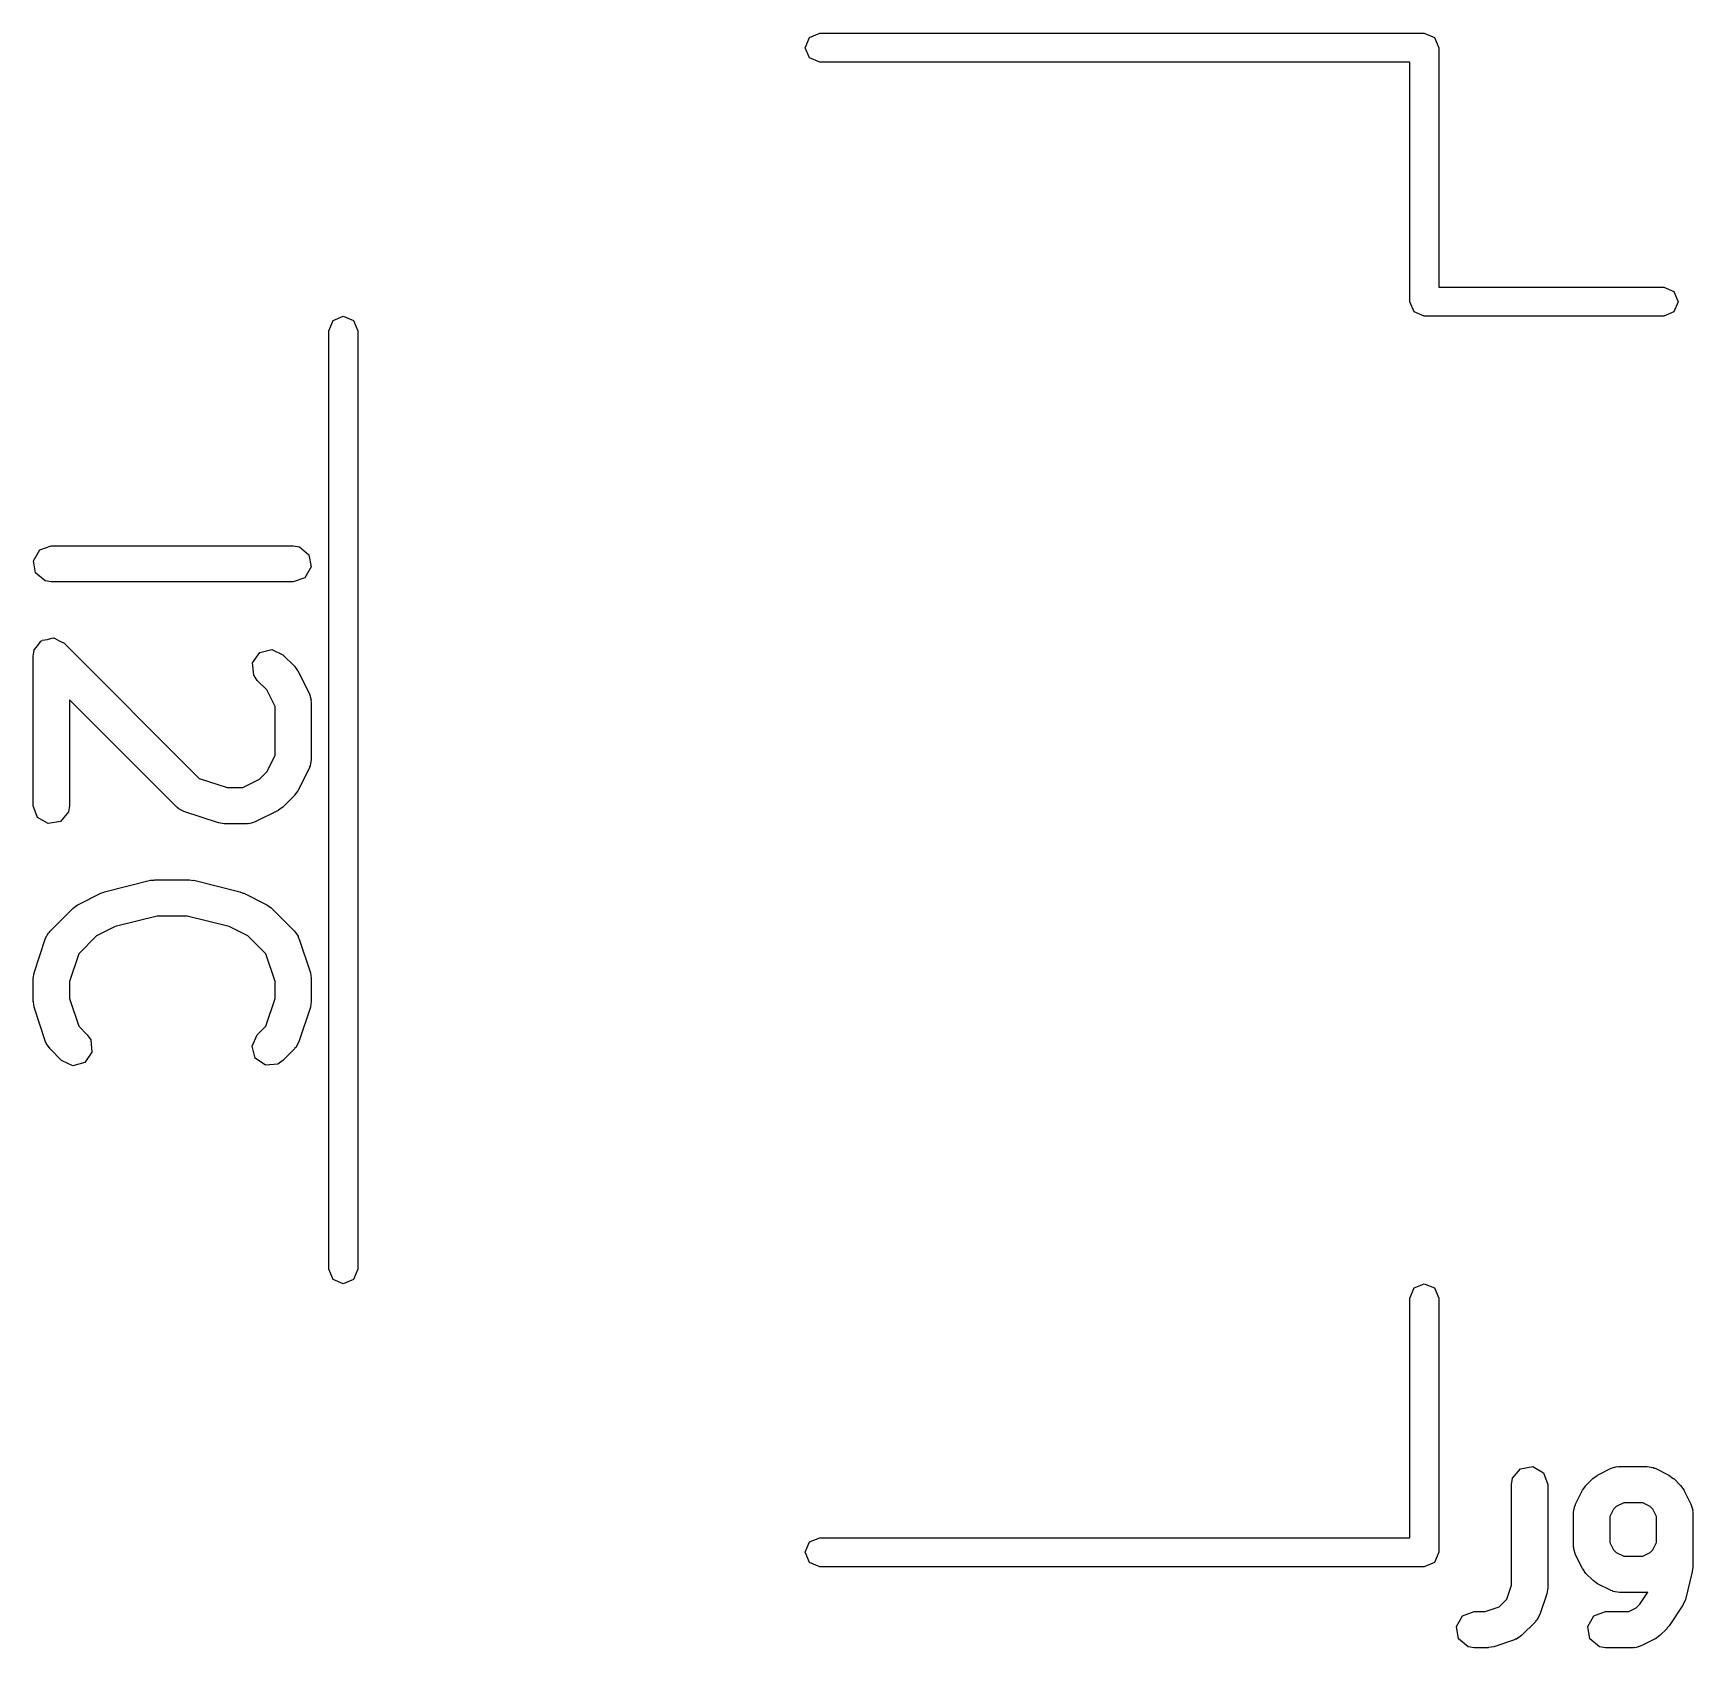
# Model space of a CAD drawing. Extents: x 83.3 to 116.7, y -116.7 to -83.3.
# Drawn here: x 83.27 to 90.14, y -96.51 to -89.83 of the extents above; entities that cross this region are included whole.
import ezdxf

# ---------------------------------------------------------------- set-up
doc = ezdxf.new("R2010")
doc.units = 0
doc.layers.add('BLACK', color=7, linetype='CONTINUOUS')

msp = doc.modelspace()

# ---------------------------------------------------------------- linework, layer by layer
at = {"layer": 'BLACK', "linetype": 'CONTINUOUS'}
for p, q in [((86.4826, -89.8476), (86.525, -89.83)), ((86.525, -89.83), (89.025, -89.83)), ((89.025, -89.83), (89.0674, -89.8476)), ((86.465, -89.89), (86.4826, -89.8476)), ((86.4826, -89.9324), (86.465, -89.89)), ((89.0674, -89.8476), (89.085, -89.89)), ((89.085, -89.89), (89.085, -90.88)), ((86.525, -89.95), (86.4826, -89.9324)), ((88.965, -89.95), (86.525, -89.95)), ((88.965, -90.94), (88.965, -89.95)), ((89.085, -90.88), (90.015, -90.88)), ((90.015, -90.88), (90.0574, -90.8976)), ((90.0574, -90.8976), (90.075, -90.94)), ((84.5126, -91.0176), (84.555, -91)), ((84.555, -91), (84.5974, -91.0176)), ((88.9826, -90.9824), (88.965, -90.94)), ((89.025, -91), (88.9826, -90.9824)), ((90.015, -91), (89.025, -91)), ((90.0574, -90.9824), (90.015, -91)), ((90.075, -90.94), (90.0574, -90.9824)), ((84.495, -91.06), (84.5126, -91.0176)), ((84.495, -94.94), (84.495, -91.06)), ((84.5974, -91.0176), (84.615, -91.06)), ((84.615, -91.06), (84.615, -94.94)), ((83.2994, -91.9664), (83.3476, -91.9488)), ((83.3476, -91.9488), (84.3476, -91.9488)), ((84.3476, -91.9488), (84.3733, -91.9533)), ((84.3733, -91.9533), (84.4126, -91.9863)), ((83.2738, -92.0108), (83.2994, -91.9664)), ((83.2827, -92.0613), (83.2738, -92.0108)), ((84.4126, -91.9863), (84.4215, -92.0368)), ((83.322, -92.0943), (83.2827, -92.0613)), ((83.3476, -92.0988), (83.322, -92.0943)), ((84.3958, -92.0813), (84.3476, -92.0988)), ((84.4215, -92.0368), (84.3958, -92.0813)), ((84.3476, -92.0988), (83.3476, -92.0988)), ((83.2771, -92.3791), (83.2917, -92.3618)), ((83.2917, -92.3618), (83.3046, -92.3433)), ((83.3046, -92.3433), (83.3079, -92.3424)), ((83.3079, -92.3424), (83.3101, -92.3398)), ((83.3101, -92.3398), (83.3324, -92.3359)), ((83.3324, -92.3359), (83.3542, -92.33)), ((83.3542, -92.33), (83.3573, -92.3315)), ((83.3573, -92.3315), (83.3606, -92.3309)), ((83.3606, -92.3309), (83.3802, -92.3422)), ((83.3802, -92.3422), (83.4007, -92.3517)), ((83.4007, -92.3517), (83.9596, -92.9106)), ((83.2726, -92.4048), (83.2755, -92.3886)), ((83.2726, -93.0238), (83.2726, -92.4048)), ((83.2752, -92.3853), (83.2763, -92.3837)), ((83.2755, -92.3886), (83.2752, -92.3853)), ((83.2763, -92.3837), (83.2771, -92.3791)), ((84.1799, -92.433), (84.2094, -92.3909)), ((84.1844, -92.4841), (84.1799, -92.433)), ((84.2094, -92.3909), (84.2589, -92.3777)), ((84.2589, -92.3777), (84.3054, -92.3993)), ((84.3054, -92.3993), (84.353, -92.447)), ((84.1993, -92.5054), (84.1844, -92.4841)), ((84.2384, -92.5444), (84.1993, -92.5054)), ((84.353, -92.447), (84.3659, -92.4653)), ((84.3659, -92.4653), (84.3671, -92.4665)), ((84.3671, -92.4665), (84.4147, -92.5617)), ((84.2726, -92.6129), (84.2384, -92.5444)), ((84.4147, -92.5617), (84.4221, -92.5867)), ((83.866, -93.0292), (83.4226, -92.5858)), ((83.4226, -92.5858), (83.4226, -93.0238)), ((84.2726, -92.8156), (84.2726, -92.6129)), ((84.4221, -92.5867), (84.4211, -92.591)), ((84.4211, -92.591), (84.4226, -92.5952)), ((84.4226, -92.5952), (84.4226, -92.8333)), ((84.2384, -92.8841), (84.2726, -92.8156)), ((84.4226, -92.8333), (84.4181, -92.859)), ((83.9596, -92.9106), (84.0741, -92.9488)), ((84.1394, -92.9488), (84.208, -92.9146)), ((84.208, -92.9146), (84.2384, -92.8841)), ((84.4147, -92.8669), (84.3671, -92.9621)), ((84.4152, -92.8624), (84.4147, -92.8669)), ((84.4181, -92.859), (84.4152, -92.8624)), ((84.0741, -92.9488), (84.1394, -92.9488)), ((84.353, -92.9816), (84.3054, -93.0292)), ((84.3537, -92.9801), (84.353, -92.9816)), ((84.3671, -92.9621), (84.3537, -92.9801)), ((83.2902, -93.072), (83.2726, -93.0238)), ((83.4181, -93.0495), (83.3851, -93.0888)), ((83.4226, -93.0238), (83.4181, -93.0495)), ((83.8701, -93.0311), (83.866, -93.0292)), ((83.8724, -93.0349), (83.8701, -93.0311)), ((83.8953, -93.0473), (83.8724, -93.0349)), ((84.0382, -93.095), (83.8953, -93.0473)), ((84.2859, -93.0433), (84.1907, -93.0909)), ((84.287, -93.0421), (84.2859, -93.0433)), ((84.3054, -93.0292), (84.287, -93.0421)), ((83.3346, -93.0977), (83.2902, -93.072)), ((83.3851, -93.0888), (83.3346, -93.0977)), ((84.0398, -93.0949), (84.0382, -93.095)), ((84.0619, -93.0988), (84.0398, -93.0949)), ((84.1571, -93.0988), (84.0619, -93.0988)), ((84.1614, -93.0973), (84.1571, -93.0988)), ((84.1657, -93.0983), (84.1614, -93.0973)), ((84.1907, -93.0909), (84.1657, -93.0983)), ((83.5675, -93.3796), (83.758, -93.332)), ((83.758, -93.332), (83.7729, -93.3309)), ((83.7729, -93.3309), (83.7762, -93.3298)), ((83.7762, -93.3298), (83.919, -93.3298)), ((83.919, -93.3298), (83.9338, -93.3324)), ((83.9338, -93.3324), (83.9372, -93.332)), ((83.9372, -93.332), (84.1277, -93.3796)), ((83.4569, -93.4329), (83.5522, -93.3853)), ((83.5522, -93.3853), (83.5646, -93.3816)), ((83.5646, -93.3816), (83.5675, -93.3796)), ((84.1277, -93.3796), (84.1395, -93.3849)), ((84.1395, -93.3849), (84.1431, -93.3853)), ((84.1431, -93.3853), (84.2383, -93.4329)), ((83.3422, -93.5422), (83.4374, -93.447)), ((83.4374, -93.447), (83.4558, -93.4341)), ((83.4558, -93.4341), (83.4569, -93.4329)), ((84.2383, -93.4329), (84.2563, -93.4463)), ((84.2563, -93.4463), (84.2578, -93.447)), ((84.2578, -93.447), (84.353, -93.5422)), ((83.6119, -93.5231), (83.5349, -93.5616)), ((83.7854, -93.4798), (83.6119, -93.5231)), ((83.9098, -93.4798), (83.7854, -93.4798)), ((84.0833, -93.5231), (83.9098, -93.4798)), ((84.1603, -93.5616), (84.0833, -93.5231)), ((83.2765, -93.7144), (83.3241, -93.5715)), ((83.3241, -93.5715), (83.3365, -93.5486)), ((83.3365, -93.5486), (83.3403, -93.5463)), ((83.3403, -93.5463), (83.3422, -93.5422)), ((83.5349, -93.5616), (83.4608, -93.6358)), ((84.2344, -93.6358), (84.1603, -93.5616)), ((84.353, -93.5422), (84.368, -93.5635)), ((84.368, -93.5635), (84.3684, -93.568)), ((84.3684, -93.568), (84.3712, -93.5715)), ((84.3712, -93.5715), (84.4188, -93.7144)), ((83.4608, -93.6358), (83.4226, -93.7503)), ((84.2726, -93.7503), (84.2344, -93.6358)), ((83.2726, -93.7381), (83.2765, -93.716)), ((83.2726, -93.8333), (83.2726, -93.7381)), ((83.2765, -93.716), (83.2765, -93.7144)), ((84.4188, -93.7144), (84.4221, -93.7366)), ((84.4221, -93.7366), (84.4226, -93.7381)), ((84.4226, -93.7381), (84.4226, -93.8333)), ((83.4226, -93.7503), (83.4226, -93.8212)), ((84.2726, -93.8212), (84.2726, -93.7503)), ((83.2732, -93.8349), (83.2726, -93.8333)), ((83.2765, -93.8571), (83.2732, -93.8349)), ((83.3241, -93.9999), (83.2765, -93.8571)), ((83.4226, -93.8212), (83.4608, -93.9357)), ((84.2344, -93.9357), (84.2726, -93.8212)), ((84.4188, -93.8571), (84.3712, -93.9999)), ((84.4226, -93.8333), (84.4187, -93.8554)), ((84.4187, -93.8554), (84.4188, -93.8571)), ((83.4608, -93.9357), (83.4959, -93.9708)), ((84.1993, -93.9708), (84.2344, -93.9357)), ((83.3269, -94.0034), (83.3241, -93.9999)), ((83.3273, -94.0079), (83.3269, -94.0034)), ((83.3422, -94.0292), (83.3273, -94.0079)), ((83.4959, -93.9708), (83.5108, -93.9921)), ((83.5108, -93.9921), (83.5153, -94.0432)), ((84.1777, -94.0173), (84.1993, -93.9708)), ((84.1909, -94.0668), (84.1777, -94.0173)), ((84.3712, -93.9999), (84.3587, -94.0228)), ((83.3898, -94.0768), (83.3422, -94.0292)), ((83.4363, -94.0985), (83.3898, -94.0768)), ((83.4859, -94.0852), (83.4363, -94.0985)), ((83.5153, -94.0432), (83.4859, -94.0852)), ((84.233, -94.0963), (84.1909, -94.0668)), ((84.3054, -94.0768), (84.2841, -94.0918)), ((84.353, -94.0292), (84.3054, -94.0768)), ((84.3549, -94.0252), (84.353, -94.0292)), ((84.3587, -94.0228), (84.3549, -94.0252)), ((84.2841, -94.0918), (84.233, -94.0963)), ((84.5126, -94.9824), (84.495, -94.94)), ((84.615, -94.94), (84.5974, -94.9824)), ((84.555, -95), (84.5126, -94.9824)), ((84.5974, -94.9824), (84.555, -95)), ((88.965, -95.06), (88.9826, -95.0176)), ((88.9826, -95.0176), (89.025, -95)), ((89.025, -95), (89.0674, -95.0176)), ((89.0674, -95.0176), (89.085, -95.06)), ((88.965, -96.05), (88.965, -95.06)), ((89.085, -95.06), (89.085, -96.11)), ((89.3854, -95.8301), (89.3899, -95.8044)), ((89.3899, -95.8044), (89.4229, -95.7651)), ((89.4229, -95.7651), (89.4734, -95.7562)), ((89.4734, -95.7562), (89.5179, -95.7819)), ((89.5179, -95.7819), (89.5354, -95.8301)), ((89.7217, -95.8056), (89.74, -95.7927)), ((89.74, -95.7927), (89.7412, -95.7916)), ((89.7412, -95.7916), (89.7983, -95.763)), ((89.7983, -95.763), (89.8233, -95.7556)), ((89.8233, -95.7556), (89.8276, -95.7566)), ((89.8276, -95.7566), (89.8318, -95.7551)), ((89.8318, -95.7551), (89.9461, -95.7551)), ((89.9461, -95.7551), (89.9718, -95.7596)), ((89.9718, -95.7596), (89.9752, -95.7625)), ((89.9752, -95.7625), (89.9797, -95.763)), ((89.9797, -95.763), (90.0368, -95.7916)), ((90.0368, -95.7916), (90.0548, -95.8049)), ((89.3854, -96.2465), (89.3854, -95.8301)), ((89.5354, -95.8301), (89.5354, -96.2586)), ((89.6505, -95.9108), (89.679, -95.8537)), ((89.679, -95.8537), (89.6924, -95.8357)), ((89.6924, -95.8357), (89.6931, -95.8342)), ((89.6931, -95.8342), (89.7217, -95.8056)), ((90.0548, -95.8049), (90.0563, -95.8056)), ((90.0563, -95.8056), (90.0849, -95.8342)), ((90.0849, -95.8342), (90.0977, -95.8525)), ((90.0977, -95.8525), (90.0989, -95.8537)), ((90.0989, -95.8537), (90.1275, -95.9108)), ((89.6426, -95.9444), (89.6471, -95.9187)), ((89.6471, -95.9187), (89.65, -95.9153)), ((89.65, -95.9153), (89.6505, -95.9108)), ((89.8078, -95.9316), (89.7926, -95.9621)), ((89.8191, -95.9203), (89.8078, -95.9316)), ((89.8495, -95.9051), (89.8191, -95.9203)), ((89.9284, -95.9051), (89.8495, -95.9051)), ((89.9588, -95.9203), (89.9284, -95.9051)), ((89.9702, -95.9316), (89.9588, -95.9203)), ((89.9854, -95.9621), (89.9702, -95.9316)), ((90.1275, -95.9108), (90.1349, -95.9358)), ((90.1349, -95.9358), (90.1339, -95.9401)), ((90.1339, -95.9401), (90.1354, -95.9444)), ((89.6426, -96.0872), (89.6426, -95.9444)), ((89.7926, -95.9621), (89.7926, -96.0695)), ((89.9854, -96.0695), (89.9854, -95.9621)), ((90.1354, -95.9444), (90.1354, -96.1729)), ((86.465, -96.11), (86.4826, -96.0676)), ((86.4826, -96.0676), (86.525, -96.05)), ((86.525, -96.05), (88.965, -96.05)), ((89.7926, -96.0695), (89.8078, -96.0999)), ((89.9702, -96.0999), (89.9854, -96.0695)), ((86.4826, -96.1524), (86.465, -96.11)), ((89.085, -96.11), (89.0674, -96.1524)), ((89.6441, -96.0914), (89.6426, -96.0872)), ((89.6431, -96.0958), (89.6441, -96.0914)), ((89.6505, -96.1208), (89.6431, -96.0958)), ((89.679, -96.1779), (89.6505, -96.1208)), ((89.8078, -96.0999), (89.8191, -96.1113)), ((89.8191, -96.1113), (89.8495, -96.1265)), ((89.8495, -96.1265), (89.9284, -96.1265)), ((89.9284, -96.1265), (89.9588, -96.1113)), ((89.9588, -96.1113), (89.9702, -96.0999)), ((86.525, -96.17), (86.4826, -96.1524)), ((89.025, -96.17), (86.525, -96.17)), ((89.0674, -96.1524), (89.025, -96.17)), ((89.6802, -96.179), (89.679, -96.1779)), ((89.6931, -96.1974), (89.6802, -96.179)), ((89.7217, -96.226), (89.6931, -96.1974)), ((90.1332, -96.1911), (90.1046, -96.3054)), ((90.1354, -96.1729), (90.1328, -96.1877)), ((90.1328, -96.1877), (90.1332, -96.1911)), ((89.3663, -96.3038), (89.3854, -96.2465)), ((89.5316, -96.2824), (89.503, -96.3681)), ((89.5354, -96.2586), (89.5315, -96.2807)), ((89.5315, -96.2807), (89.5316, -96.2824)), ((89.7232, -96.2267), (89.7217, -96.226)), ((89.7412, -96.24), (89.7232, -96.2267)), ((89.7983, -96.2686), (89.7412, -96.24)), ((89.8028, -96.2691), (89.7983, -96.2686)), ((89.8062, -96.272), (89.8028, -96.2691)), ((89.8318, -96.2765), (89.8062, -96.272)), ((89.9461, -96.2765), (89.8318, -96.2765)), ((89.9164, -96.3251), (89.9497, -96.2752)), ((89.9497, -96.2752), (89.9461, -96.2765)), ((89.2768, -96.3551), (89.3342, -96.3359)), ((89.3342, -96.3359), (89.3663, -96.3038)), ((89.8713, -96.3551), (89.9017, -96.3399)), ((89.9017, -96.3399), (89.9164, -96.3251)), ((90.0942, -96.3288), (90.0371, -96.4145)), ((90.0943, -96.3284), (90.0942, -96.3288)), ((90.1046, -96.3054), (90.0943, -96.3284)), ((89.158, -96.417), (89.1836, -96.3726)), ((89.1669, -96.4676), (89.158, -96.417)), ((89.1836, -96.3726), (89.2318, -96.3551)), ((89.2318, -96.3551), (89.2768, -96.3551)), ((89.4849, -96.3974), (89.4277, -96.4545)), ((89.4868, -96.3933), (89.4849, -96.3974)), ((89.4906, -96.391), (89.4868, -96.3933)), ((89.503, -96.3681), (89.4906, -96.391)), ((89.7008, -96.417), (89.7265, -96.3726)), ((89.7097, -96.4676), (89.7008, -96.417)), ((89.7265, -96.3726), (89.7747, -96.3551)), ((89.7747, -96.3551), (89.8713, -96.3551)), ((90.0371, -96.4145), (90.0292, -96.4228)), ((89.2062, -96.5005), (89.1669, -96.4676)), ((89.3984, -96.4727), (89.3127, -96.5012)), ((89.4019, -96.4699), (89.3984, -96.4727)), ((89.4064, -96.4695), (89.4019, -96.4699)), ((89.4277, -96.4545), (89.4064, -96.4695)), ((89.749, -96.5005), (89.7097, -96.4676)), ((89.9797, -96.4686), (89.9225, -96.4972)), ((89.9808, -96.4674), (89.9797, -96.4686)), ((89.9992, -96.4545), (89.9808, -96.4674)), ((90.0277, -96.426), (89.9992, -96.4545)), ((90.0292, -96.4228), (90.0277, -96.426)), ((89.2318, -96.5051), (89.2062, -96.5005)), ((89.289, -96.5051), (89.2318, -96.5051)), ((89.2905, -96.5045), (89.289, -96.5051)), ((89.3127, -96.5012), (89.2905, -96.5045)), ((89.7747, -96.5051), (89.749, -96.5005)), ((89.889, -96.5051), (89.7747, -96.5051)), ((89.8932, -96.5035), (89.889, -96.5051)), ((89.8976, -96.5046), (89.8932, -96.5035)), ((89.9225, -96.4972), (89.8976, -96.5046))]:
    msp.add_line(p, q, dxfattribs=at)

doc.saveas('drawing.dxf')
